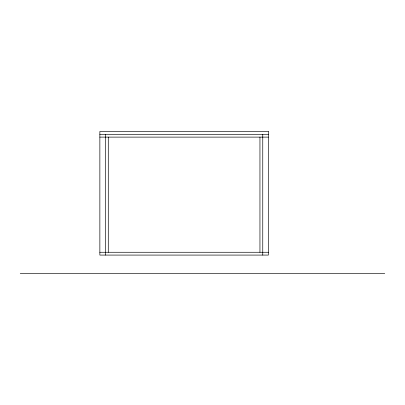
<?xml version="1.0" encoding="UTF-8"?>
<svg xmlns="http://www.w3.org/2000/svg" width="405" height="405" viewBox="0 0 405 405"><rect width="100%" height="100%" fill="white"/><g stroke="black" fill="none" stroke-linecap="round" stroke-linejoin="round"><path stroke-width="0.61" d="M99.858 134.308L268.373 134.308M99.858 137.118L268.373 137.118M99.858 252.269L268.373 252.269M20.25 273.502L384.75 273.502M262.759 134.308L262.759 255.079M259.949 137.118L259.949 252.269M108.287 137.118L108.287 252.269M105.477 134.308L105.477 255.079M268.373 131.498L99.858 131.498L99.858 255.079L268.373 255.079L268.373 131.498"/></g></svg>
